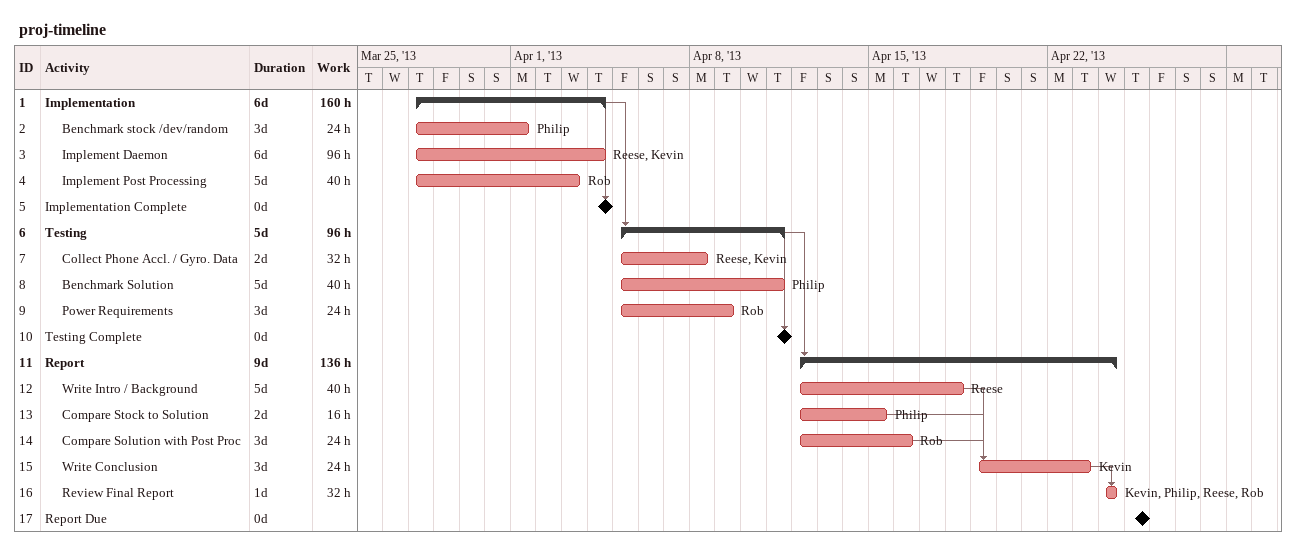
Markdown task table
proj-timeline

| ID | Level | Task | Duration | Start | Finish | Predecessors | Resources | Work (h) |
|---|---|---|---|---|---|---|---|---|
| 1 | 1 | **Implementation** | 6d | 2013-03-28 | 2013-04-04 |  |  | 160 |
| 2 | 2 | Benchmark stock /dev/random | 3d | 2013-03-28 | 2013-04-01 |  | Philip | 24 |
| 3 | 2 | Implement Daemon | 6d | 2013-03-28 | 2013-04-04 |  | Reese, Kevin | 96 |
| 4 | 2 | Implement Post Processing | 5d | 2013-03-28 | 2013-04-03 |  | Rob | 40 |
| 5 | 1 | Implementation Complete | 0d | 2013-04-04 | 2013-04-04 | 1 |  |  |
| 6 | 1 | **Testing** | 5d | 2013-04-05 | 2013-04-11 | 1 |  | 96 |
| 7 | 2 | Collect Phone Accl. / Gyro. Data | 2d | 2013-04-05 | 2013-04-08 |  | Reese, Kevin | 32 |
| 8 | 2 | Benchmark Solution | 5d | 2013-04-05 | 2013-04-11 |  | Philip | 40 |
| 9 | 2 | Power Requirements | 3d | 2013-04-05 | 2013-04-09 |  | Rob | 24 |
| 10 | 1 | Testing Complete | 0d | 2013-04-11 | 2013-04-11 | 6 |  |  |
| 11 | 1 | **Report** | 9d | 2013-04-12 | 2013-04-24 | 6 |  | 136 |
| 12 | 2 | Write Intro / Background | 5d | 2013-04-12 | 2013-04-18 |  | Reese | 40 |
| 13 | 2 | Compare Stock to Solution | 2d | 2013-04-12 | 2013-04-15 |  | Philip | 16 |
| 14 | 2 | Compare Solution with Post Proc | 3d | 2013-04-12 | 2013-04-16 |  | Rob | 24 |
| 15 | 2 | Write Conclusion | 3d | 2013-04-19 | 2013-04-23 | 12, 13, 14 | Kevin | 24 |
| 16 | 2 | Review Final Report | 1d | 2013-04-24 | 2013-04-24 | 15 | Kevin, Philip, Reese, Rob | 32 |
| 17 | 1 | Report Due | 0d | 2013-04-25 | 2013-04-25 |  |  |  |
